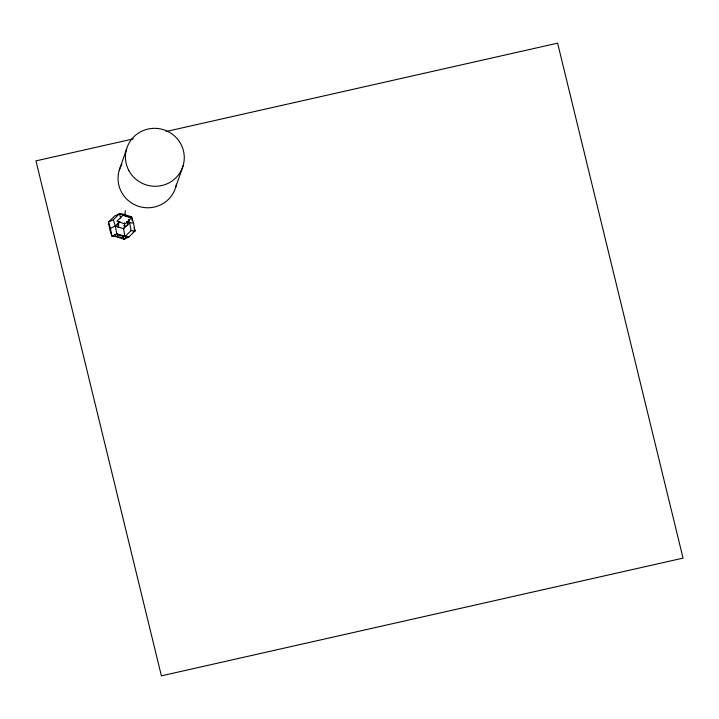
<?xml version="1.0" encoding="UTF-8"?>
<svg xmlns="http://www.w3.org/2000/svg" width="719" height="719" viewBox="0 0 719 719"><rect width="100%" height="100%" fill="white"/><g stroke="black" fill="none" stroke-linecap="round" stroke-linejoin="round"><path stroke-width="1.08" d="M117.341 236.928L117.961 235.122L123.677 235.535L123.057 237.342L117.341 236.928L117.548 233.675M117.961 227.186L118.231 222.854M118.446 227.537L118.788 222.126M124.162 227.959L124.477 222.944M124.971 215.125L125.259 210.658M119.246 170.259L126.652 148.77M175.67 187.335L183.066 165.846M128.917 236.937L124.962 236.596L116.766 233.846L111.885 236.183L110.456 228.3L108.452 222.072L113.323 219.735L119.408 213.768L123.353 214.109L131.559 216.859L133.563 223.088L135.001 230.97L128.917 236.937L124.045 239.274L115.84 236.524L111.885 236.183L109.881 229.954L108.452 222.072L114.528 216.104L119.408 213.768L127.605 216.518L131.559 216.859L132.278 220.805M110.456 228.3L115.328 225.964L119.884 221.488M133.995 227.86L135.001 230.97L131.047 230.628L124.962 236.596L123.533 228.714L129.609 222.746L133.563 223.088M127.083 236.29L124.045 239.274L123.039 236.165M133.051 231.904L135.001 230.97M133.294 138.893L35.95 160.876L161.389 675.842L683.05 558.124L557.611 43.158L166.089 131.514M126.535 221.713L129.609 222.746L131.047 230.628M124.019 225.703L126.068 226.395M113.323 219.735L115.328 225.964L123.533 228.714M128.611 219.628L129.609 222.746M119.408 213.768L120.738 217.92M115.175 234.448L115.84 236.524M127.227 222.153L127.757 225.11M115.328 225.964L116.766 233.846M176.425 184.181A29.479 28.922 19 0 1 137.545 205.967A29.479 28.922 19 0 1 121.817 164.3M123.039 215.242L116.963 221.218L125.169 223.969L131.244 217.992L123.039 215.242M129.016 170.852A29.479 28.922 19 0 0 179.948 172.731A29.479 28.922 19 0 0 155.61 128.35A29.479 28.922 19 0 0 129.016 170.852"/></g></svg>
